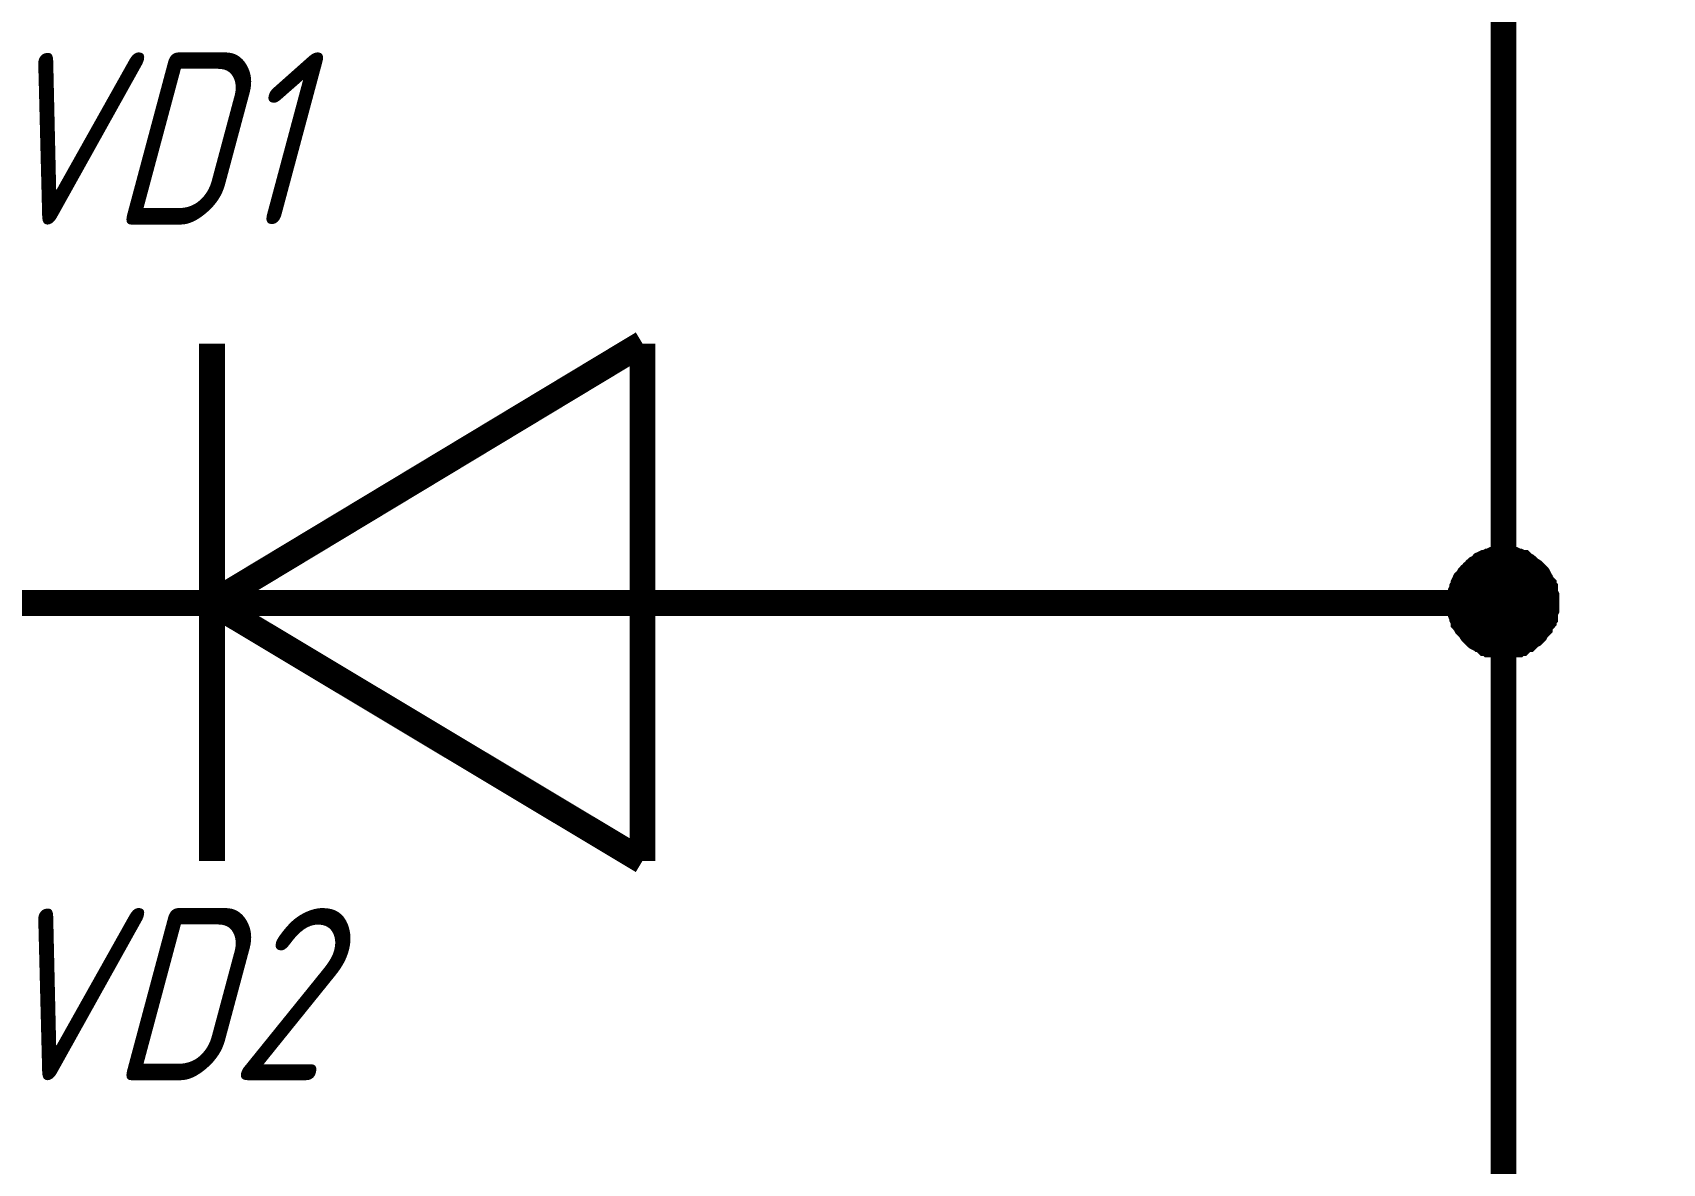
# Model space of a CAD drawing. Extents: x 196 to 1101, y 70 to 664.
# Drawn here: x 494.95 to 513.88, y 439.66 to 452.8 of the extents above; entities that cross this region are included whole.
import ezdxf

# ---------------------------------------------------------------- set-up
doc = ezdxf.new("R2010")
doc.units = 0
doc.header["$MEASUREMENT"] = 0
doc.layers.add('Sheet', color=255, linetype='CONTINUOUS')
doc.styles.add('GOST type A0', font='', dxfattribs={"oblique": 15, "height": 3.5})
doc.styles.get('GOST type A0').set_extended_font_data('GOST type A')

msp = doc.modelspace()

# ---------------------------------------------------------------- linework, layer by layer
at = {"layer": 'Sheet', "const_width": 0.3}
for points in [[(527.015, 463.676), (512.03, 463.676), (512.03, 456.173), (512.03, 446.169), (512.03, 436.181), (512.03, 426.178), (512.03, 413.673), (462.046, 413.673)], [(502.03, 449.183), (497.03, 446.169)], [(497.03, 443.171), (497.03, 449.183)], [(502.03, 443.171), (502.03, 449.183)], [(511.518, 446.169), (511.518, 446.201), (511.518, 446.216), (511.518, 446.247), (511.534, 446.278), (511.534, 446.294), (511.549, 446.325), (511.549, 446.34), (511.565, 446.371), (511.565, 446.387), (511.58, 446.418), (511.596, 446.434), (511.611, 446.449), (511.627, 446.48), (511.642, 446.496), (511.658, 446.511), (511.673, 446.527), (511.689, 446.542), (511.704, 446.558), (511.72, 446.573), (511.751, 446.589), (511.767, 446.604), (511.782, 446.62), (511.813, 446.635), (511.829, 446.635), (511.86, 446.651), (511.875, 446.651), (511.906, 446.667), (511.922, 446.667), (511.953, 446.682), (511.984, 446.682), (511.999, 446.682), (512.03, 446.682)], [(511.518, 446.169), (511.518, 446.201), (511.518, 446.216), (511.518, 446.247), (511.534, 446.278), (511.534, 446.294), (511.549, 446.325), (511.549, 446.34), (511.565, 446.371), (511.565, 446.387), (511.58, 446.418), (511.596, 446.434), (511.611, 446.449), (511.627, 446.48), (511.642, 446.496), (511.658, 446.511), (511.673, 446.527), (511.689, 446.542), (511.704, 446.558), (511.72, 446.573), (511.751, 446.589), (511.767, 446.604), (511.782, 446.62), (511.813, 446.635), (511.829, 446.635), (511.86, 446.651), (511.875, 446.651), (511.906, 446.667), (511.922, 446.667), (511.953, 446.682), (511.984, 446.682), (511.999, 446.682), (512.03, 446.682)], [(511.518, 446.169), (511.518, 446.201), (511.518, 446.216), (511.518, 446.247), (511.534, 446.278), (511.534, 446.294), (511.549, 446.325), (511.549, 446.34), (511.565, 446.371), (511.565, 446.387), (511.58, 446.418), (511.596, 446.434), (511.611, 446.449), (511.627, 446.48), (511.642, 446.496), (511.658, 446.511), (511.673, 446.527), (511.689, 446.542), (511.704, 446.558), (511.72, 446.573), (511.751, 446.589), (511.767, 446.604), (511.782, 446.62), (511.813, 446.635), (511.829, 446.635), (511.86, 446.651), (511.875, 446.651), (511.906, 446.667), (511.922, 446.667), (511.953, 446.682), (511.984, 446.682), (511.999, 446.682), (512.03, 446.682)], [(511.518, 446.169), (511.518, 446.201), (511.518, 446.216), (511.518, 446.247), (511.534, 446.278), (511.534, 446.294), (511.549, 446.325), (511.549, 446.34), (511.565, 446.371), (511.565, 446.387), (511.58, 446.418), (511.596, 446.434), (511.611, 446.449), (511.627, 446.48), (511.642, 446.496), (511.658, 446.511), (511.673, 446.527), (511.689, 446.542), (511.704, 446.558), (511.72, 446.573), (511.751, 446.589), (511.767, 446.604), (511.782, 446.62), (511.813, 446.635), (511.829, 446.635), (511.86, 446.651), (511.875, 446.651), (511.906, 446.667), (511.922, 446.667), (511.953, 446.682), (511.984, 446.682), (511.999, 446.682), (512.03, 446.682)], [(511.518, 446.169), (511.518, 446.201), (511.518, 446.216), (511.518, 446.247), (511.534, 446.278), (511.534, 446.294), (511.549, 446.325), (511.549, 446.34), (511.565, 446.371), (511.565, 446.387), (511.58, 446.418), (511.596, 446.434), (511.611, 446.449), (511.627, 446.48), (511.642, 446.496), (511.658, 446.511), (511.673, 446.527), (511.689, 446.542), (511.704, 446.558), (511.72, 446.573), (511.751, 446.589), (511.767, 446.604), (511.782, 446.62), (511.813, 446.635), (511.829, 446.635), (511.86, 446.651), (511.875, 446.651), (511.906, 446.667), (511.922, 446.667), (511.953, 446.682), (511.984, 446.682), (511.999, 446.682), (512.03, 446.682)], [(511.518, 446.169), (511.518, 446.201), (511.518, 446.216), (511.518, 446.247), (511.534, 446.278), (511.534, 446.294), (511.549, 446.325), (511.549, 446.34), (511.565, 446.371), (511.565, 446.387), (511.58, 446.418), (511.596, 446.434), (511.611, 446.449), (511.627, 446.48), (511.642, 446.496), (511.658, 446.511), (511.673, 446.527), (511.689, 446.542), (511.704, 446.558), (511.72, 446.573), (511.751, 446.589), (511.767, 446.604), (511.782, 446.62), (511.813, 446.635), (511.829, 446.635), (511.86, 446.651), (511.875, 446.651), (511.906, 446.667), (511.922, 446.667), (511.953, 446.682), (511.984, 446.682), (511.999, 446.682), (512.03, 446.682)], [(511.518, 446.169), (511.518, 446.201), (511.518, 446.216), (511.518, 446.247), (511.534, 446.278), (511.534, 446.294), (511.549, 446.325), (511.549, 446.34), (511.565, 446.371), (511.565, 446.387), (511.58, 446.418), (511.596, 446.434), (511.611, 446.449), (511.627, 446.48), (511.642, 446.496), (511.658, 446.511), (511.673, 446.527), (511.689, 446.542), (511.704, 446.558), (511.72, 446.573), (511.751, 446.589), (511.767, 446.604), (511.782, 446.62), (511.813, 446.635), (511.829, 446.635), (511.86, 446.651), (511.875, 446.651), (511.906, 446.667), (511.922, 446.667), (511.953, 446.682), (511.984, 446.682), (511.999, 446.682), (512.03, 446.682)], [(511.518, 446.169), (511.518, 446.201), (511.518, 446.216), (511.518, 446.247), (511.534, 446.278), (511.534, 446.294), (511.549, 446.325), (511.549, 446.34), (511.565, 446.371), (511.565, 446.387), (511.58, 446.418), (511.596, 446.434), (511.611, 446.449), (511.627, 446.48), (511.642, 446.496), (511.658, 446.511), (511.673, 446.527), (511.689, 446.542), (511.704, 446.558), (511.72, 446.573), (511.751, 446.589), (511.767, 446.604), (511.782, 446.62), (511.813, 446.635), (511.829, 446.635), (511.86, 446.651), (511.875, 446.651), (511.906, 446.667), (511.922, 446.667), (511.953, 446.682), (511.984, 446.682), (511.999, 446.682), (512.03, 446.682)], [(512.03, 446.682), (512.03, 446.682)], [(512.03, 446.682), (512.062, 446.682), (512.077, 446.682), (512.108, 446.682), (512.139, 446.667), (512.155, 446.667), (512.186, 446.651), (512.201, 446.651), (512.232, 446.635), (512.248, 446.635), (512.263, 446.62), (512.294, 446.604), (512.31, 446.589), (512.326, 446.573), (512.341, 446.558), (512.372, 446.542), (512.388, 446.527), (512.403, 446.511), (512.419, 446.496), (512.434, 446.48), (512.45, 446.449), (512.45, 446.434), (512.465, 446.418), (512.481, 446.387), (512.496, 446.371), (512.496, 446.34), (512.512, 446.325), (512.512, 446.294), (512.512, 446.278), (512.527, 446.247), (512.527, 446.216), (512.527, 446.201), (512.527, 446.169)], [(512.03, 446.682), (512.03, 446.682)], [(512.03, 446.682), (512.062, 446.682), (512.077, 446.682), (512.108, 446.682), (512.139, 446.667), (512.155, 446.667), (512.186, 446.651), (512.201, 446.651), (512.232, 446.635), (512.248, 446.635), (512.263, 446.62), (512.294, 446.604), (512.31, 446.589), (512.326, 446.573), (512.341, 446.558), (512.372, 446.542), (512.388, 446.527), (512.403, 446.511), (512.419, 446.496), (512.434, 446.48), (512.45, 446.449), (512.45, 446.434), (512.465, 446.418), (512.481, 446.387), (512.496, 446.371), (512.496, 446.34), (512.512, 446.325), (512.512, 446.294), (512.512, 446.278), (512.527, 446.247), (512.527, 446.216), (512.527, 446.201), (512.527, 446.169)], [(512.03, 446.682), (512.03, 446.682)], [(512.03, 446.682), (512.062, 446.682), (512.077, 446.682), (512.108, 446.682), (512.139, 446.667), (512.155, 446.667), (512.186, 446.651), (512.201, 446.651), (512.232, 446.635), (512.248, 446.635), (512.263, 446.62), (512.294, 446.604), (512.31, 446.589), (512.326, 446.573), (512.341, 446.558), (512.372, 446.542), (512.388, 446.527), (512.403, 446.511), (512.419, 446.496), (512.434, 446.48), (512.45, 446.449), (512.45, 446.434), (512.465, 446.418), (512.481, 446.387), (512.496, 446.371), (512.496, 446.34), (512.512, 446.325), (512.512, 446.294), (512.512, 446.278), (512.527, 446.247), (512.527, 446.216), (512.527, 446.201), (512.527, 446.169)], [(512.03, 446.682), (512.03, 446.682)], [(512.03, 446.682), (512.062, 446.682), (512.077, 446.682), (512.108, 446.682), (512.139, 446.667), (512.155, 446.667), (512.186, 446.651), (512.201, 446.651), (512.232, 446.635), (512.248, 446.635), (512.263, 446.62), (512.294, 446.604), (512.31, 446.589), (512.326, 446.573), (512.341, 446.558), (512.372, 446.542), (512.388, 446.527), (512.403, 446.511), (512.419, 446.496), (512.434, 446.48), (512.45, 446.449), (512.45, 446.434), (512.465, 446.418), (512.481, 446.387), (512.496, 446.371), (512.496, 446.34), (512.512, 446.325), (512.512, 446.294), (512.512, 446.278), (512.527, 446.247), (512.527, 446.216), (512.527, 446.201), (512.527, 446.169)], [(512.03, 446.682), (512.03, 446.682)], [(512.03, 446.682), (512.062, 446.682), (512.077, 446.682), (512.108, 446.682), (512.139, 446.667), (512.155, 446.667), (512.186, 446.651), (512.201, 446.651), (512.232, 446.635), (512.248, 446.635), (512.263, 446.62), (512.294, 446.604), (512.31, 446.589), (512.326, 446.573), (512.341, 446.558), (512.372, 446.542), (512.388, 446.527), (512.403, 446.511), (512.419, 446.496), (512.434, 446.48), (512.45, 446.449), (512.45, 446.434), (512.465, 446.418), (512.481, 446.387), (512.496, 446.371), (512.496, 446.34), (512.512, 446.325), (512.512, 446.294), (512.512, 446.278), (512.527, 446.247), (512.527, 446.216), (512.527, 446.201), (512.527, 446.169)], [(512.03, 446.682), (512.03, 446.682)], [(512.03, 446.682), (512.062, 446.682), (512.077, 446.682), (512.108, 446.682), (512.139, 446.667), (512.155, 446.667), (512.186, 446.651), (512.201, 446.651), (512.232, 446.635), (512.248, 446.635), (512.263, 446.62), (512.294, 446.604), (512.31, 446.589), (512.326, 446.573), (512.341, 446.558), (512.372, 446.542), (512.388, 446.527), (512.403, 446.511), (512.419, 446.496), (512.434, 446.48), (512.45, 446.449), (512.45, 446.434), (512.465, 446.418), (512.481, 446.387), (512.496, 446.371), (512.496, 446.34), (512.512, 446.325), (512.512, 446.294), (512.512, 446.278), (512.527, 446.247), (512.527, 446.216), (512.527, 446.201), (512.527, 446.169)], [(512.03, 446.682), (512.03, 446.682)], [(512.03, 446.682), (512.062, 446.682), (512.077, 446.682), (512.108, 446.682), (512.139, 446.667), (512.155, 446.667), (512.186, 446.651), (512.201, 446.651), (512.232, 446.635), (512.248, 446.635), (512.263, 446.62), (512.294, 446.604), (512.31, 446.589), (512.326, 446.573), (512.341, 446.558), (512.372, 446.542), (512.388, 446.527), (512.403, 446.511), (512.419, 446.496), (512.434, 446.48), (512.45, 446.449), (512.45, 446.434), (512.465, 446.418), (512.481, 446.387), (512.496, 446.371), (512.496, 446.34), (512.512, 446.325), (512.512, 446.294), (512.512, 446.278), (512.527, 446.247), (512.527, 446.216), (512.527, 446.201), (512.527, 446.169)], [(512.03, 446.682), (512.03, 446.682)], [(512.03, 446.682), (512.062, 446.682), (512.077, 446.682), (512.108, 446.682), (512.139, 446.667), (512.155, 446.667), (512.186, 446.651), (512.201, 446.651), (512.232, 446.635), (512.248, 446.635), (512.263, 446.62), (512.294, 446.604), (512.31, 446.589), (512.326, 446.573), (512.341, 446.558), (512.372, 446.542), (512.388, 446.527), (512.403, 446.511), (512.419, 446.496), (512.434, 446.48), (512.45, 446.449), (512.45, 446.434), (512.465, 446.418), (512.481, 446.387), (512.496, 446.371), (512.496, 446.34), (512.512, 446.325), (512.512, 446.294), (512.512, 446.278), (512.527, 446.247), (512.527, 446.216), (512.527, 446.201), (512.527, 446.169)], [(504.53, 446.169), (494.53, 446.169)], [(497.03, 446.169), (502.03, 443.171)], [(504.53, 446.169), (507.03, 446.169)], [(507.03, 446.169), (512.03, 446.169)], [(512.03, 445.672), (511.999, 445.672), (511.984, 445.672), (511.953, 445.672), (511.922, 445.688), (511.906, 445.688), (511.875, 445.688), (511.86, 445.703), (511.829, 445.703), (511.813, 445.719), (511.782, 445.735), (511.767, 445.75), (511.751, 445.75), (511.72, 445.766), (511.704, 445.781), (511.689, 445.797), (511.673, 445.812), (511.658, 445.828), (511.642, 445.859), (511.627, 445.874), (511.611, 445.89), (511.596, 445.905), (511.58, 445.936), (511.565, 445.952), (511.565, 445.968), (511.549, 445.999), (511.549, 446.014), (511.534, 446.045), (511.534, 446.061), (511.518, 446.092), (511.518, 446.123), (511.518, 446.138), (511.518, 446.169)], [(511.518, 446.169), (511.518, 446.169)], [(512.03, 445.672), (511.999, 445.672), (511.984, 445.672), (511.953, 445.672), (511.922, 445.688), (511.906, 445.688), (511.875, 445.688), (511.86, 445.703), (511.829, 445.703), (511.813, 445.719), (511.782, 445.735), (511.767, 445.75), (511.751, 445.75), (511.72, 445.766), (511.704, 445.781), (511.689, 445.797), (511.673, 445.812), (511.658, 445.828), (511.642, 445.859), (511.627, 445.874), (511.611, 445.89), (511.596, 445.905), (511.58, 445.936), (511.565, 445.952), (511.565, 445.968), (511.549, 445.999), (511.549, 446.014), (511.534, 446.045), (511.534, 446.061), (511.518, 446.092), (511.518, 446.123), (511.518, 446.138), (511.518, 446.169)], [(511.518, 446.169), (511.518, 446.169)], [(512.03, 445.672), (511.999, 445.672), (511.984, 445.672), (511.953, 445.672), (511.922, 445.688), (511.906, 445.688), (511.875, 445.688), (511.86, 445.703), (511.829, 445.703), (511.813, 445.719), (511.782, 445.735), (511.767, 445.75), (511.751, 445.75), (511.72, 445.766), (511.704, 445.781), (511.689, 445.797), (511.673, 445.812), (511.658, 445.828), (511.642, 445.859), (511.627, 445.874), (511.611, 445.89), (511.596, 445.905), (511.58, 445.936), (511.565, 445.952), (511.565, 445.968), (511.549, 445.999), (511.549, 446.014), (511.534, 446.045), (511.534, 446.061), (511.518, 446.092), (511.518, 446.123), (511.518, 446.138), (511.518, 446.169)], [(511.518, 446.169), (511.518, 446.169)], [(512.03, 445.672), (511.999, 445.672), (511.984, 445.672), (511.953, 445.672), (511.922, 445.688), (511.906, 445.688), (511.875, 445.688), (511.86, 445.703), (511.829, 445.703), (511.813, 445.719), (511.782, 445.735), (511.767, 445.75), (511.751, 445.75), (511.72, 445.766), (511.704, 445.781), (511.689, 445.797), (511.673, 445.812), (511.658, 445.828), (511.642, 445.859), (511.627, 445.874), (511.611, 445.89), (511.596, 445.905), (511.58, 445.936), (511.565, 445.952), (511.565, 445.968), (511.549, 445.999), (511.549, 446.014), (511.534, 446.045), (511.534, 446.061), (511.518, 446.092), (511.518, 446.123), (511.518, 446.138), (511.518, 446.169)], [(511.518, 446.169), (511.518, 446.169)], [(512.03, 445.672), (511.999, 445.672), (511.984, 445.672), (511.953, 445.672), (511.922, 445.688), (511.906, 445.688), (511.875, 445.688), (511.86, 445.703), (511.829, 445.703), (511.813, 445.719), (511.782, 445.735), (511.767, 445.75), (511.751, 445.75), (511.72, 445.766), (511.704, 445.781), (511.689, 445.797), (511.673, 445.812), (511.658, 445.828), (511.642, 445.859), (511.627, 445.874), (511.611, 445.89), (511.596, 445.905), (511.58, 445.936), (511.565, 445.952), (511.565, 445.968), (511.549, 445.999), (511.549, 446.014), (511.534, 446.045), (511.534, 446.061), (511.518, 446.092), (511.518, 446.123), (511.518, 446.138), (511.518, 446.169)], [(511.518, 446.169), (511.518, 446.169)], [(512.03, 445.672), (511.999, 445.672), (511.984, 445.672), (511.953, 445.672), (511.922, 445.688), (511.906, 445.688), (511.875, 445.688), (511.86, 445.703), (511.829, 445.703), (511.813, 445.719), (511.782, 445.735), (511.767, 445.75), (511.751, 445.75), (511.72, 445.766), (511.704, 445.781), (511.689, 445.797), (511.673, 445.812), (511.658, 445.828), (511.642, 445.859), (511.627, 445.874), (511.611, 445.89), (511.596, 445.905), (511.58, 445.936), (511.565, 445.952), (511.565, 445.968), (511.549, 445.999), (511.549, 446.014), (511.534, 446.045), (511.534, 446.061), (511.518, 446.092), (511.518, 446.123), (511.518, 446.138), (511.518, 446.169)], [(511.518, 446.169), (511.518, 446.169)], [(512.03, 445.672), (511.999, 445.672), (511.984, 445.672), (511.953, 445.672), (511.922, 445.688), (511.906, 445.688), (511.875, 445.688), (511.86, 445.703), (511.829, 445.703), (511.813, 445.719), (511.782, 445.735), (511.767, 445.75), (511.751, 445.75), (511.72, 445.766), (511.704, 445.781), (511.689, 445.797), (511.673, 445.812), (511.658, 445.828), (511.642, 445.859), (511.627, 445.874), (511.611, 445.89), (511.596, 445.905), (511.58, 445.936), (511.565, 445.952), (511.565, 445.968), (511.549, 445.999), (511.549, 446.014), (511.534, 446.045), (511.534, 446.061), (511.518, 446.092), (511.518, 446.123), (511.518, 446.138), (511.518, 446.169)], [(511.518, 446.169), (511.518, 446.169)], [(512.03, 445.672), (511.999, 445.672), (511.984, 445.672), (511.953, 445.672), (511.922, 445.688), (511.906, 445.688), (511.875, 445.688), (511.86, 445.703), (511.829, 445.703), (511.813, 445.719), (511.782, 445.735), (511.767, 445.75), (511.751, 445.75), (511.72, 445.766), (511.704, 445.781), (511.689, 445.797), (511.673, 445.812), (511.658, 445.828), (511.642, 445.859), (511.627, 445.874), (511.611, 445.89), (511.596, 445.905), (511.58, 445.936), (511.565, 445.952), (511.565, 445.968), (511.549, 445.999), (511.549, 446.014), (511.534, 446.045), (511.534, 446.061), (511.518, 446.092), (511.518, 446.123), (511.518, 446.138), (511.518, 446.169)], [(511.518, 446.169), (511.518, 446.169)], [(512.527, 446.169), (512.527, 446.138), (512.527, 446.123), (512.527, 446.092), (512.512, 446.061), (512.512, 446.045), (512.512, 446.014), (512.496, 445.999), (512.496, 445.968), (512.481, 445.952), (512.465, 445.936), (512.45, 445.905), (512.45, 445.89), (512.434, 445.874), (512.419, 445.859), (512.403, 445.828), (512.388, 445.812), (512.372, 445.797), (512.341, 445.781), (512.326, 445.766), (512.31, 445.75), (512.294, 445.75), (512.263, 445.735), (512.248, 445.719), (512.232, 445.703), (512.201, 445.703), (512.186, 445.688), (512.155, 445.688), (512.139, 445.688), (512.108, 445.672), (512.077, 445.672), (512.062, 445.672), (512.03, 445.672)], [(512.527, 446.169), (512.527, 446.138), (512.527, 446.123), (512.527, 446.092), (512.512, 446.061), (512.512, 446.045), (512.512, 446.014), (512.496, 445.999), (512.496, 445.968), (512.481, 445.952), (512.465, 445.936), (512.45, 445.905), (512.45, 445.89), (512.434, 445.874), (512.419, 445.859), (512.403, 445.828), (512.388, 445.812), (512.372, 445.797), (512.341, 445.781), (512.326, 445.766), (512.31, 445.75), (512.294, 445.75), (512.263, 445.735), (512.248, 445.719), (512.232, 445.703), (512.201, 445.703), (512.186, 445.688), (512.155, 445.688), (512.139, 445.688), (512.108, 445.672), (512.077, 445.672), (512.062, 445.672), (512.03, 445.672)], [(512.527, 446.169), (512.527, 446.138), (512.527, 446.123), (512.527, 446.092), (512.512, 446.061), (512.512, 446.045), (512.512, 446.014), (512.496, 445.999), (512.496, 445.968), (512.481, 445.952), (512.465, 445.936), (512.45, 445.905), (512.45, 445.89), (512.434, 445.874), (512.419, 445.859), (512.403, 445.828), (512.388, 445.812), (512.372, 445.797), (512.341, 445.781), (512.326, 445.766), (512.31, 445.75), (512.294, 445.75), (512.263, 445.735), (512.248, 445.719), (512.232, 445.703), (512.201, 445.703), (512.186, 445.688), (512.155, 445.688), (512.139, 445.688), (512.108, 445.672), (512.077, 445.672), (512.062, 445.672), (512.03, 445.672)], [(512.527, 446.169), (512.527, 446.138), (512.527, 446.123), (512.527, 446.092), (512.512, 446.061), (512.512, 446.045), (512.512, 446.014), (512.496, 445.999), (512.496, 445.968), (512.481, 445.952), (512.465, 445.936), (512.45, 445.905), (512.45, 445.89), (512.434, 445.874), (512.419, 445.859), (512.403, 445.828), (512.388, 445.812), (512.372, 445.797), (512.341, 445.781), (512.326, 445.766), (512.31, 445.75), (512.294, 445.75), (512.263, 445.735), (512.248, 445.719), (512.232, 445.703), (512.201, 445.703), (512.186, 445.688), (512.155, 445.688), (512.139, 445.688), (512.108, 445.672), (512.077, 445.672), (512.062, 445.672), (512.03, 445.672)], [(512.527, 446.169), (512.527, 446.138), (512.527, 446.123), (512.527, 446.092), (512.512, 446.061), (512.512, 446.045), (512.512, 446.014), (512.496, 445.999), (512.496, 445.968), (512.481, 445.952), (512.465, 445.936), (512.45, 445.905), (512.45, 445.89), (512.434, 445.874), (512.419, 445.859), (512.403, 445.828), (512.388, 445.812), (512.372, 445.797), (512.341, 445.781), (512.326, 445.766), (512.31, 445.75), (512.294, 445.75), (512.263, 445.735), (512.248, 445.719), (512.232, 445.703), (512.201, 445.703), (512.186, 445.688), (512.155, 445.688), (512.139, 445.688), (512.108, 445.672), (512.077, 445.672), (512.062, 445.672), (512.03, 445.672)], [(512.527, 446.169), (512.527, 446.138), (512.527, 446.123), (512.527, 446.092), (512.512, 446.061), (512.512, 446.045), (512.512, 446.014), (512.496, 445.999), (512.496, 445.968), (512.481, 445.952), (512.465, 445.936), (512.45, 445.905), (512.45, 445.89), (512.434, 445.874), (512.419, 445.859), (512.403, 445.828), (512.388, 445.812), (512.372, 445.797), (512.341, 445.781), (512.326, 445.766), (512.31, 445.75), (512.294, 445.75), (512.263, 445.735), (512.248, 445.719), (512.232, 445.703), (512.201, 445.703), (512.186, 445.688), (512.155, 445.688), (512.139, 445.688), (512.108, 445.672), (512.077, 445.672), (512.062, 445.672), (512.03, 445.672)], [(512.527, 446.169), (512.527, 446.138), (512.527, 446.123), (512.527, 446.092), (512.512, 446.061), (512.512, 446.045), (512.512, 446.014), (512.496, 445.999), (512.496, 445.968), (512.481, 445.952), (512.465, 445.936), (512.45, 445.905), (512.45, 445.89), (512.434, 445.874), (512.419, 445.859), (512.403, 445.828), (512.388, 445.812), (512.372, 445.797), (512.341, 445.781), (512.326, 445.766), (512.31, 445.75), (512.294, 445.75), (512.263, 445.735), (512.248, 445.719), (512.232, 445.703), (512.201, 445.703), (512.186, 445.688), (512.155, 445.688), (512.139, 445.688), (512.108, 445.672), (512.077, 445.672), (512.062, 445.672), (512.03, 445.672)], [(512.527, 446.169), (512.527, 446.138), (512.527, 446.123), (512.527, 446.092), (512.512, 446.061), (512.512, 446.045), (512.512, 446.014), (512.496, 445.999), (512.496, 445.968), (512.481, 445.952), (512.465, 445.936), (512.45, 445.905), (512.45, 445.89), (512.434, 445.874), (512.419, 445.859), (512.403, 445.828), (512.388, 445.812), (512.372, 445.797), (512.341, 445.781), (512.326, 445.766), (512.31, 445.75), (512.294, 445.75), (512.263, 445.735), (512.248, 445.719), (512.232, 445.703), (512.201, 445.703), (512.186, 445.688), (512.155, 445.688), (512.139, 445.688), (512.108, 445.672), (512.077, 445.672), (512.062, 445.672), (512.03, 445.672)], [(512.527, 446.169), (512.527, 446.169), (512.527, 446.169), (512.527, 446.169), (512.527, 446.169), (512.527, 446.169), (512.527, 446.169), (512.527, 446.169), (512.527, 446.169), (512.527, 446.169), (512.527, 446.169), (512.527, 446.169), (512.527, 446.169), (512.527, 446.169), (512.527, 446.169), (512.527, 446.169), (512.527, 446.169), (512.527, 446.169), (512.527, 446.169), (512.527, 446.169), (512.527, 446.169), (512.527, 446.169), (512.527, 446.169), (512.527, 446.169), (512.527, 446.169), (512.527, 446.169), (512.527, 446.169), (512.527, 446.169), (512.527, 446.169), (512.527, 446.169), (512.527, 446.169), (512.527, 446.169), (512.527, 446.169)], [(512.527, 446.169), (512.527, 446.169)], [(512.527, 446.169), (512.527, 446.169), (512.527, 446.169), (512.527, 446.169), (512.527, 446.169), (512.527, 446.169), (512.527, 446.169), (512.527, 446.169), (512.527, 446.169), (512.527, 446.169), (512.527, 446.169), (512.527, 446.169), (512.527, 446.169), (512.527, 446.169), (512.527, 446.169), (512.527, 446.169), (512.527, 446.169), (512.527, 446.169), (512.527, 446.169), (512.527, 446.169), (512.527, 446.169), (512.527, 446.169), (512.527, 446.169), (512.527, 446.169), (512.527, 446.169), (512.527, 446.169), (512.527, 446.169), (512.527, 446.169), (512.527, 446.169), (512.527, 446.169), (512.527, 446.169), (512.527, 446.169), (512.527, 446.169)], [(512.527, 446.169), (512.527, 446.169)], [(512.527, 446.169), (512.527, 446.169), (512.527, 446.169), (512.527, 446.169), (512.527, 446.169), (512.527, 446.169), (512.527, 446.169), (512.527, 446.169), (512.527, 446.169), (512.527, 446.169), (512.527, 446.169), (512.527, 446.169), (512.527, 446.169), (512.527, 446.169), (512.527, 446.169), (512.527, 446.169), (512.527, 446.169), (512.527, 446.169), (512.527, 446.169), (512.527, 446.169), (512.527, 446.169), (512.527, 446.169), (512.527, 446.169), (512.527, 446.169), (512.527, 446.169), (512.527, 446.169), (512.527, 446.169), (512.527, 446.169), (512.527, 446.169), (512.527, 446.169), (512.527, 446.169), (512.527, 446.169), (512.527, 446.169)], [(512.527, 446.169), (512.527, 446.169)], [(512.527, 446.169), (512.527, 446.169), (512.527, 446.169), (512.527, 446.169), (512.527, 446.169), (512.527, 446.169), (512.527, 446.169), (512.527, 446.169), (512.527, 446.169), (512.527, 446.169), (512.527, 446.169), (512.527, 446.169), (512.527, 446.169), (512.527, 446.169), (512.527, 446.169), (512.527, 446.169), (512.527, 446.169), (512.527, 446.169), (512.527, 446.169), (512.527, 446.169), (512.527, 446.169), (512.527, 446.169), (512.527, 446.169), (512.527, 446.169), (512.527, 446.169), (512.527, 446.169), (512.527, 446.169), (512.527, 446.169), (512.527, 446.169), (512.527, 446.169), (512.527, 446.169), (512.527, 446.169), (512.527, 446.169)], [(512.527, 446.169), (512.527, 446.169)], [(512.527, 446.169), (512.527, 446.169), (512.527, 446.169), (512.527, 446.169), (512.527, 446.169), (512.527, 446.169), (512.527, 446.169), (512.527, 446.169), (512.527, 446.169), (512.527, 446.169), (512.527, 446.169), (512.527, 446.169), (512.527, 446.169), (512.527, 446.169), (512.527, 446.169), (512.527, 446.169), (512.527, 446.169), (512.527, 446.169), (512.527, 446.169), (512.527, 446.169), (512.527, 446.169), (512.527, 446.169), (512.527, 446.169), (512.527, 446.169), (512.527, 446.169), (512.527, 446.169), (512.527, 446.169), (512.527, 446.169), (512.527, 446.169), (512.527, 446.169), (512.527, 446.169), (512.527, 446.169), (512.527, 446.169)], [(512.527, 446.169), (512.527, 446.169)], [(512.527, 446.169), (512.527, 446.169), (512.527, 446.169), (512.527, 446.169), (512.527, 446.169), (512.527, 446.169), (512.527, 446.169), (512.527, 446.169), (512.527, 446.169), (512.527, 446.169), (512.527, 446.169), (512.527, 446.169), (512.527, 446.169), (512.527, 446.169), (512.527, 446.169), (512.527, 446.169), (512.527, 446.169), (512.527, 446.169), (512.527, 446.169), (512.527, 446.169), (512.527, 446.169), (512.527, 446.169), (512.527, 446.169), (512.527, 446.169), (512.527, 446.169), (512.527, 446.169), (512.527, 446.169), (512.527, 446.169), (512.527, 446.169), (512.527, 446.169), (512.527, 446.169), (512.527, 446.169), (512.527, 446.169)], [(512.527, 446.169), (512.527, 446.169)], [(512.527, 446.169), (512.527, 446.169), (512.527, 446.169), (512.527, 446.169), (512.527, 446.169), (512.527, 446.169), (512.527, 446.169), (512.527, 446.169), (512.527, 446.169), (512.527, 446.169), (512.527, 446.169), (512.527, 446.169), (512.527, 446.169), (512.527, 446.169), (512.527, 446.169), (512.527, 446.169), (512.527, 446.169), (512.527, 446.169), (512.527, 446.169), (512.527, 446.169), (512.527, 446.169), (512.527, 446.169), (512.527, 446.169), (512.527, 446.169), (512.527, 446.169), (512.527, 446.169), (512.527, 446.169), (512.527, 446.169), (512.527, 446.169), (512.527, 446.169), (512.527, 446.169), (512.527, 446.169), (512.527, 446.169)], [(512.527, 446.169), (512.527, 446.169)], [(512.527, 446.169), (512.527, 446.169), (512.527, 446.169), (512.527, 446.169), (512.527, 446.169), (512.527, 446.169), (512.527, 446.169), (512.527, 446.169), (512.527, 446.169), (512.527, 446.169), (512.527, 446.169), (512.527, 446.169), (512.527, 446.169), (512.527, 446.169), (512.527, 446.169), (512.527, 446.169), (512.527, 446.169), (512.527, 446.169), (512.527, 446.169), (512.527, 446.169), (512.527, 446.169), (512.527, 446.169), (512.527, 446.169), (512.527, 446.169), (512.527, 446.169), (512.527, 446.169), (512.527, 446.169), (512.527, 446.169), (512.527, 446.169), (512.527, 446.169), (512.527, 446.169), (512.527, 446.169), (512.527, 446.169)], [(512.527, 446.169), (512.527, 446.169)]]:
    msp.add_lwpolyline(points, dxfattribs=at)
at = {"layer": 'Sheet', "const_width": 0.508}
msp.add_lwpolyline([(511.682, 446.183, 1), (512.19, 446.183, 1)], format="xyb", close=True, dxfattribs=at)

# ---------------------------------------------------------------- texts
at = {"layer": 'Sheet', "style": 'GOST type A0', "oblique": 15}
for s, p in [('VD1', (494.391, 450.565)), ('VD2', (494.391, 440.624))]:
    msp.add_text(s, height=2, dxfattribs=at).set_placement(p)

doc.saveas('drawing.dxf')
